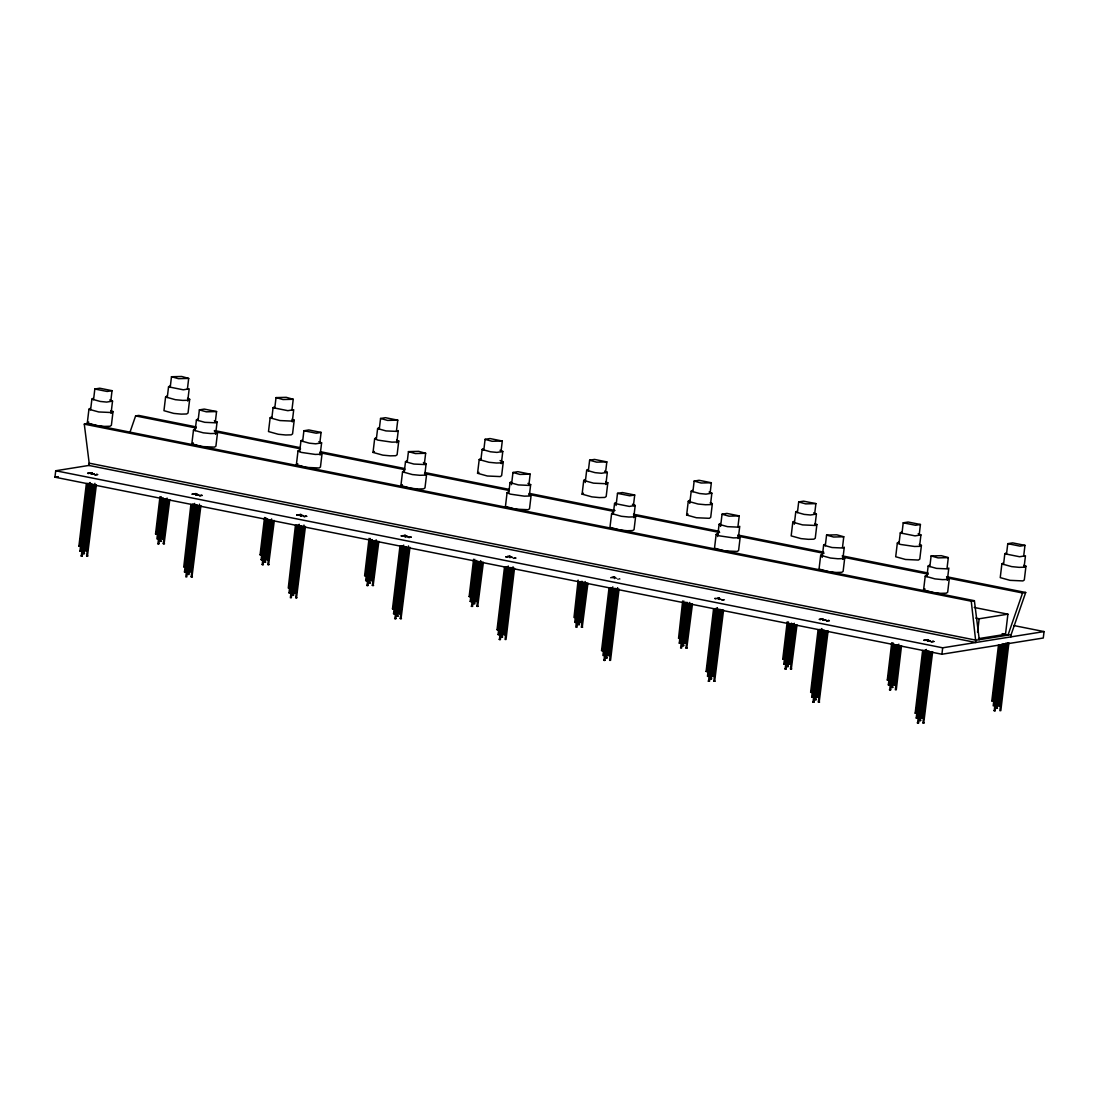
<?xml version="1.0" encoding="UTF-8"?>
<svg xmlns="http://www.w3.org/2000/svg" width="1099" height="1099" viewBox="0 0 1099 1099"><rect width="100%" height="100%" fill="white"/><g stroke="black" fill="none" stroke-linecap="round" stroke-linejoin="round"><path stroke-width="1.5" d="M1013.759 625.537L1044.05 631.582L1043.281 638.011L941.912 654.235L54.95 477.186L55.719 470.757L89.514 465.344M110.889 410.655L113.018 411.589L111.384 425.299L109.982 426.261L104.529 426.398L97.083 425.67L87.302 422.964L88.937 409.254L90.338 408.292M90.613 409.79L91.89 399.129L93.085 398.305M93.566 399.679L94.83 389.019L99.734 388.222L112.029 390.681L110.765 401.355M87.618 483.601L79.705 546.354L78.894 546.203L86.368 483.519M89.184 463.16L88.909 465.44L975.871 642.503L971.255 601.208L84.293 424.145L89.184 463.16L976.146 640.209L1011.135 634.604L1025.697 592.485L946.582 576.7M89.28 483.34L80.749 551.231L79.952 551.08L88.03 483.258M83.661 544.17L82.246 556.039L81.312 556.039L89.692 482.997M91.162 484.316L83.043 548.786L82.233 548.621L90.118 482.53M84.472 537.384L84.87 533.99M85.488 528.894L85.887 525.501M86.697 518.714L87.096 515.321M87.714 510.238L88.112 506.845M88.717 501.748L89.321 496.666M89.939 491.569L90.338 488.176M92.824 484.055L84.101 553.662L83.29 553.498L91.574 483.972M94.912 483.326L86.821 551.135L85.887 551.135L93.456 484.934M96.382 484.769L87.439 556.08L86.629 555.915L95.132 484.673M111.068 413.32L112.524 401.135L109.776 399.94M166.993 396.011L165.592 396.973L163.957 410.683L173.738 413.403L181.184 414.117L186.638 413.98L188.039 413.018L189.674 399.308L187.531 398.374M167.268 397.522L168.545 386.848L169.741 386.037M170.221 387.397L171.485 376.737L181.706 376.476L188.685 378.413L187.407 389.073M161.237 496.748L156.346 534.087L155.55 533.922L159.987 496.652M162.693 498.204L157.844 538.895L156.91 538.895L161.457 498.108M159.918 535.282L158.902 543.758L157.968 543.771L163.119 497.861M164.589 499.152L160.138 536.436L159.204 536.436L163.339 499.07M160.317 531.889L160.715 528.495M161.333 523.399L161.732 520.006M162.336 514.923L162.94 509.826M163.559 504.743L163.957 501.35M166.251 498.919L160.756 541.381L159.946 541.216L165.001 498.822M168.133 499.866L163.476 538.853L162.542 538.867L167.089 498.081M169.796 499.633L164.094 543.799L163.284 543.648L168.545 499.537M187.723 401.053L189.179 388.854L183.299 389.802L168.545 386.848M214.346 431.055L217.547 432.457L215.912 446.167L214.525 447.128L201.625 446.537L191.844 443.831L193.479 430.121L194.866 429.159M195.155 430.657L196.419 419.997L197.614 419.172M198.095 420.546L199.372 409.886L204.263 409.089L216.572 411.548L215.294 422.222M192.146 504.468L184.673 567.153L183.739 567.166L190.896 504.386M193.809 504.207L185.291 572.098L184.481 571.947L192.572 504.125M188.204 565.023L186.775 576.906L185.841 576.906L187.764 558.155M188.163 554.761L189.99 539.485M190.388 536.092L193.218 512.34M193.63 508.947L194.235 503.864M195.691 505.183L187.572 569.653L186.775 569.488L194.647 503.397M188.808 559.941L189.413 554.858M189.811 551.464L190.429 546.368M191.034 541.285L191.432 537.892M192.037 532.795L192.655 527.712M193.053 524.319L193.658 519.223M194.262 514.14L194.88 509.043M197.367 504.922L189.069 574.447L188.135 574.461L196.117 504.839M199.441 504.194L191.363 572.002L190.429 572.002L197.999 505.801M200.911 505.636L191.968 576.948L191.171 576.783L199.661 505.54M215.61 434.187L217.066 422.002L214.319 420.807M271.522 416.878L270.134 417.84L268.499 431.55L278.281 434.27L285.713 434.984L291.18 434.847L292.568 433.885L294.202 420.175L292.073 419.241M271.81 418.389L273.074 407.715L274.269 406.905M274.75 408.265L276.028 397.604L286.235 397.33L293.227 399.28L291.949 409.941M265.779 517.615L260.889 554.954L260.078 554.789L264.529 517.519M267.236 519.071L261.947 559.831L261.136 559.666L265.985 518.975M265.257 549.363L262.991 564.707L262.194 564.543L263.609 552.66M264.007 549.266L265.834 534.004M266.233 530.611L266.837 525.514M267.249 522.121L267.648 518.728M269.118 520.019L264.227 557.372L263.43 557.207L267.868 519.937M265.656 545.969L266.274 540.873M266.672 537.48L267.277 532.397M267.881 527.3L268.499 522.217M270.78 519.786L265.285 562.248L264.474 562.084L269.53 519.69M272.662 520.734L268.019 559.721L267.084 559.734L271.618 518.948M274.324 520.5L268.623 564.666L267.826 564.515L273.074 520.404M292.265 421.92L293.708 409.721L287.842 410.669L273.074 407.715M319.946 452.39L322.089 453.324L320.455 467.034L319.053 467.982L306.154 467.405L296.373 464.698L298.008 450.975L299.409 450.027M299.684 451.524L300.961 440.864L302.156 440.04M302.637 441.413L303.901 430.753L308.805 429.956L321.1 432.415L319.823 443.089M296.689 525.336L289.216 588.02L288.268 588.034L295.439 525.253M298.351 525.075L289.82 592.965L289.01 592.814L297.101 524.992M292.526 587.594L291.317 597.774L290.383 597.774L298.763 524.731M300.233 526.05L292.114 590.52L291.304 590.355L299.189 524.264M293.131 582.497L293.749 577.415M294.353 572.318L294.752 568.939M295.356 563.842L295.768 560.449M296.579 553.662L296.977 550.269M297.582 545.186L297.994 541.793M298.804 535.007L299.203 531.614M301.895 525.789L293.612 595.315L292.664 595.328L300.645 525.707M303.983 525.061L295.452 592.938L294.656 592.773L302.527 526.668M305.44 526.503L296.51 597.815L295.7 597.65L304.203 526.407M320.139 455.055L321.595 442.87L318.847 441.674M396.602 440.108L398.745 441.042L397.11 454.752L395.709 455.714L390.255 455.851L382.809 455.137L373.028 452.417L374.663 438.707L376.064 437.745M376.339 439.257L377.616 428.583L378.812 427.772M379.279 429.132L380.556 418.472L385.461 417.689L397.756 420.148L396.478 430.808M370.308 538.483L365.418 575.821L364.621 575.656L369.058 538.386M371.764 539.939L366.475 580.698L365.665 580.533L370.528 539.843M369.594 571.92L367.973 585.492L367.039 585.506L372.19 539.595M373.646 540.887L368.769 578.239L367.959 578.074L372.41 540.804M370.198 566.837L370.597 563.444M371.201 558.347L371.613 554.954M372.424 548.167L372.822 544.774M375.322 540.653L369.813 583.116L369.017 582.951L374.072 540.557M377.204 541.601L372.547 580.588L371.613 580.602L376.16 539.815M378.867 541.367L373.165 585.533L372.355 585.382L377.616 541.271M396.794 442.787L398.25 430.588L397.055 431.412L385.996 430.918L377.616 428.583M424.489 473.257L426.618 474.191L424.983 487.901L423.596 488.849L418.128 489L410.696 488.272L400.915 485.566L402.55 471.842L403.937 470.894M404.226 472.391L405.49 461.731L406.685 460.907M407.166 462.281L408.443 451.62L418.65 451.346L425.643 453.283L424.365 463.957M401.217 546.203L393.305 608.956L392.494 608.805L399.967 546.121M402.88 545.942L394.362 613.833L393.552 613.682L401.643 545.86M396.863 610.151L395.846 618.641L394.912 618.641L403.306 545.599M404.762 546.917L396.643 611.387L395.846 611.223L403.718 545.131M397.673 603.365L398.072 599.972M398.69 594.889L399.088 591.496M399.899 584.709L400.297 581.316M400.915 576.233L401.314 572.84M401.918 567.743L402.522 562.661M403.141 557.564L403.539 554.171M406.438 546.656L397.701 616.264L396.89 616.099L405.188 546.574M408.512 545.928L399.995 613.805L399.184 613.64L407.07 547.536M409.982 547.371L401.039 618.682L400.242 618.517L408.732 547.275M424.86 474.397L426.124 463.737L423.39 462.542M500.072 460.508L503.273 461.91L501.639 475.62L500.251 476.581L487.352 476.004L477.57 473.284L479.205 459.574L480.593 458.613M480.867 460.124L482.145 449.45L483.34 448.639M483.821 449.999L485.085 439.339L489.989 438.556L502.284 441.015L501.02 451.675M474.837 559.35L469.96 596.688L469.149 596.523L473.6 559.254M476.307 560.806L471.004 601.565L470.207 601.4L475.056 560.71M473.916 594.49L472.501 606.36L471.567 606.373L476.719 560.463M478.189 561.754L473.298 599.106L472.488 598.941L476.939 561.671M474.534 589.394L474.933 586.001M475.537 580.918L476.142 575.821M476.76 570.738L477.158 567.345M479.851 561.52L474.795 603.914L473.861 603.914L478.601 561.424M481.733 562.468L477.09 601.455L476.155 601.469L480.689 560.682M483.395 562.235L477.694 606.401L476.897 606.25L482.145 562.139M501.336 463.654L502.779 451.455L500.031 450.26M508.48 491.761L507.079 492.709L505.444 506.433L515.225 509.139L528.124 509.716L529.526 508.768L531.16 495.058L529.017 494.124M508.755 493.259L510.032 482.598L511.227 481.774M511.516 484.673L512.972 472.488L517.876 471.691L530.171 474.15L528.894 484.824M505.76 567.07L497.833 629.823L497.036 629.672L504.51 566.988M507.422 566.809L498.891 634.7L498.081 634.549L506.172 566.727M501.391 631.018L500.388 639.508L499.454 639.508L503.177 605.48M503.589 602.087L506.419 578.335M506.831 574.942L507.628 568.156M509.304 567.785L501.185 632.255L500.375 632.09L508.26 565.999M502.009 625.935L502.614 620.839M503.012 617.446L503.617 612.363M504.235 607.266L504.633 603.873M505.238 598.79L505.842 593.694M506.254 590.3L506.859 585.217M507.463 580.135L508.068 575.038M508.48 571.645L508.878 568.252M510.966 567.524L502.229 637.132L501.432 636.967L509.716 567.441M513.054 566.796L504.523 634.673L503.713 634.508L511.598 568.403M514.511 568.238L506.021 639.481L505.087 639.481L513.26 568.142M529.388 495.264L530.666 484.604L527.918 483.409M605.673 481.843L607.816 482.777L606.181 496.487L604.78 497.449L599.326 497.586L591.88 496.872L582.099 494.152L583.734 480.442L585.135 479.48M585.231 482.516L586.674 470.317L587.883 469.507M588.35 470.867L589.627 460.206L594.518 459.423L606.827 461.882L605.549 472.543M579.173 581.907L574.928 617.487L573.994 617.487L578.129 580.121M580.835 581.673L575.546 622.432L574.736 622.268L579.585 581.577M578.459 615.358L576.989 627.295L575.794 627.144L576.81 618.655M577.209 615.261L579.022 599.999M579.434 596.606L581.247 581.33M582.717 582.621L577.84 619.973L577.03 619.809L581.481 582.539M578.857 611.964L579.461 606.868M579.874 603.475L580.478 598.392M581.083 593.295L581.687 588.212M582.099 584.819L582.497 581.426M584.38 582.388L579.324 624.782L578.39 624.782L583.143 582.291M586.275 583.335L581.618 622.322L580.684 622.336L585.217 581.55M587.938 583.102L582.236 627.268L581.426 627.117L586.687 583.006M605.865 484.522L607.321 472.323L604.574 471.128M613.008 512.629L611.621 513.576L609.972 527.3L619.754 530.006L627.199 530.735L632.667 530.583L634.054 529.636L635.689 515.926L633.56 514.991M613.283 514.126L614.561 503.466L615.756 502.641M616.058 505.54L617.501 493.355L622.405 492.558L634.7 495.017L633.436 505.691M610.288 587.938L602.376 650.69L601.565 650.539L609.038 587.855M611.951 587.677L603.873 655.499L602.925 655.499L610.701 587.594M605.934 651.886L604.917 660.375L603.983 660.375L612.17 589.023M613.833 588.652L606.153 653.053L605.219 653.053L612.789 586.866M606.332 648.492L606.95 643.41M607.555 638.313L607.953 634.92M608.558 629.837L608.97 626.444M609.78 619.657L610.179 616.264M610.783 611.168L611.195 607.774M612.006 600.988L612.404 597.595M613.008 592.512L613.421 589.119M615.509 588.391L606.772 657.999L605.961 657.834L614.259 588.308M617.583 587.663L609.066 655.54L608.255 655.375L616.141 589.27M619.053 589.105L610.549 660.348L609.615 660.348L617.803 589.009M633.752 517.656L635.195 505.471L632.447 504.276M710.215 502.71L712.344 503.644L710.71 517.354L709.322 518.316L696.409 517.739L686.628 515.019L688.262 501.309L689.664 500.347M689.76 503.383L691.216 491.184L692.411 490.374M692.892 491.734L694.156 481.074L699.06 480.29L711.355 482.749L710.091 493.41M683.908 601.084L679.47 638.354L678.536 638.354L682.658 600.988M685.378 602.54L680.075 643.3L679.278 643.135L684.128 602.444M682.795 637.915L681.572 648.094L680.638 648.108L685.79 602.197M687.26 603.488L682.369 640.841L681.559 640.676L686.01 603.406M683.399 632.832L683.798 629.439M684.402 624.342L684.814 620.949M685.625 614.162L686.023 610.769M686.628 605.686L687.04 602.293M688.922 603.255L683.427 645.717L682.616 645.553L687.672 603.159M690.804 604.203L686.161 643.19L685.213 643.203L689.76 602.417M692.466 603.969L686.765 648.135L685.955 647.984L691.216 603.873M710.586 503.864L711.85 493.19L709.102 491.995M717.551 533.496L716.15 534.444L714.515 548.167L724.296 550.874L737.195 551.451L738.597 550.503L740.231 536.793L738.088 535.859M717.647 536.518L719.089 524.333L720.285 523.509M720.587 526.407L722.043 514.222L726.934 513.425L739.242 515.884L737.965 526.558M714.817 608.805L706.904 671.558L706.107 671.407L713.581 608.722M716.493 608.544L708.402 676.366L707.468 676.366L715.243 608.461M710.462 672.753L709.459 681.243L708.525 681.243L716.905 608.2M718.375 609.519L710.696 673.907L709.762 673.921L717.331 607.733M710.874 669.36L711.273 665.967M711.877 660.884L712.289 657.49M713.1 650.704L713.498 647.311M714.103 642.214L714.721 637.132M715.119 633.738L715.724 628.642M716.328 623.559L716.946 618.462M717.345 615.069L717.949 609.986M720.037 609.258L711.3 678.866L710.504 678.701L718.787 609.176M721.919 610.233L713.594 676.407L712.784 676.242L720.669 610.137M723.582 609.972L714.652 681.284L713.842 681.119L722.331 609.876M738.281 538.524L739.737 526.339L738.542 527.163L727.483 526.655L719.089 524.333M794.192 521.214L792.805 522.176L791.17 535.886L800.951 538.606L808.383 539.321L813.851 539.183L815.252 538.222L816.887 524.511L814.744 523.577M794.302 524.25L795.745 512.052L796.94 511.241M797.421 512.601L798.698 501.941L803.589 501.158L815.898 503.617L814.62 514.277M788.45 621.952L783.56 659.29L782.749 659.125L787.2 621.855M789.906 623.408L784.617 664.167L783.807 664.002L788.656 623.312M787.118 660.485L786.115 668.961L785.167 668.975L790.126 624.768M791.788 624.356L786.911 661.708L786.101 661.543L790.538 624.273M787.722 655.389L788.134 651.995M788.945 645.209L789.343 641.816M789.947 636.733L790.566 631.637M790.964 628.243L791.568 623.16M793.451 624.122L787.956 666.585L787.145 666.42L792.2 624.026M795.333 625.07L790.689 664.057L789.755 664.071L794.289 623.284M797.009 624.836L791.307 669.003L790.497 668.851L795.758 624.74M815.115 524.731L816.392 514.057L813.645 512.862M822.079 554.363L820.678 555.311L819.043 569.035L828.825 571.741L836.27 572.469L841.738 572.318L843.125 571.37L844.76 557.66L842.631 556.726M822.176 557.385L823.632 545.2L824.827 544.376M825.308 545.75L826.572 535.089L836.792 534.815L843.771 536.752L842.507 547.426M819.359 629.672L811.447 692.425L810.636 692.274L818.109 629.59M821.022 629.411L812.491 697.302L811.694 697.137L819.772 629.329M815.815 686.834L813.988 702.11L813.054 702.11L816.378 671.475M816.791 668.082L818.604 652.82M819.016 649.427L821.448 629.068M822.904 630.386L814.785 694.856L813.974 694.692L821.86 628.601M816.214 683.441L816.818 678.358M817.436 673.261L818.041 668.178M818.439 664.785L819.043 659.688M819.456 656.295L820.06 651.212M820.665 646.116L821.269 641.033M821.681 637.64L822.286 632.543M824.566 630.125L815.843 699.733L815.032 699.568L823.33 630.043M826.448 631.101L818.123 697.274L817.326 697.109L825.212 631.005M828.124 630.84L819.181 702.151L818.37 701.986L826.874 630.744M842.809 559.391L844.266 547.206L843.07 548.03L832.012 547.522L823.632 545.2M898.735 542.082L897.334 543.043L895.699 556.753L905.48 559.473L918.379 560.05L919.781 559.089L921.415 545.379L919.286 544.445M899.009 543.593L900.287 532.919L901.482 532.108M901.963 533.468L903.227 522.808L908.131 522.025L920.426 524.484L919.162 535.144M892.979 642.819L888.102 680.157L887.291 679.993L891.729 642.723M894.449 644.261L889.146 685.034L888.349 684.869L893.199 644.179M891.66 681.353L890.643 689.829L889.709 689.842L892.223 665.994M892.635 662.601L894.449 647.325M896.331 645.223L891.44 682.575L890.63 682.41L895.081 645.14M892.058 677.959L892.663 672.863M893.281 667.78L893.679 664.387M894.284 659.29L894.888 654.207M895.3 650.814L895.905 645.717M897.993 644.989L892.498 687.452L891.687 687.287L896.743 644.893M899.875 645.937L895.218 684.924L894.284 684.938L898.831 644.151M901.537 645.704L896.276 689.801L895.342 689.801L900.287 645.608M919.657 545.599L920.921 534.925L918.173 533.729M947.159 577.593L949.302 578.527L947.668 592.237L946.266 593.185L940.799 593.336L933.367 592.608L923.586 589.902L925.221 576.178L926.608 575.23M926.897 576.728L928.16 566.067L929.356 565.243M929.836 566.617L931.114 555.957L941.321 555.682L948.313 557.619L947.036 568.293M923.888 650.539L915.975 713.292L915.165 713.141L922.638 650.457M925.564 650.278L917.033 718.169L916.223 718.004L924.314 650.196M920.138 709.404L918.53 722.977L917.583 722.977L925.976 649.935M927.446 651.254L919.314 715.724L918.517 715.559L926.388 649.468M920.756 704.308L921.154 700.915M921.759 695.832L922.363 690.735M922.981 685.652L923.38 682.259M923.984 677.163L924.396 673.769M925.207 666.983L925.605 663.59M926.21 658.507L926.622 655.114M929.108 650.993L920.371 720.601L919.561 720.436L927.858 650.91M930.99 651.968L922.665 718.142L921.855 717.977L929.74 651.872M932.653 651.707L923.723 723.018L922.913 722.854L931.403 651.611M947.352 580.258L948.808 568.073L947.613 568.897L936.554 568.389L928.16 566.067M941.912 654.235L942.681 647.806L1044.05 631.582M977.561 632.213L979.168 618.778L1007.907 614.176L1005.503 634.315L978.453 638.643M1003.263 562.949L1001.876 563.911L1000.241 577.621L1010.022 580.341L1022.922 580.918L1024.309 579.956L1025.944 566.246L1023.815 565.312M1003.552 564.46L1004.816 553.786L1006.011 552.976M1006.492 554.336L1007.769 543.675L1012.66 542.892L1024.969 545.351L1023.691 556.012M999.733 645.044L992.631 701.025L991.82 700.86L998.496 644.948M1001.409 644.783L994.128 705.819L993.194 705.833L1000.159 644.701M996.189 702.22L995.186 710.696L994.238 710.71L1001.821 644.44M1003.483 644.069L996.422 703.374L995.474 703.374L1002.247 643.973M996.601 698.827L996.999 695.433M997.604 690.337L998.016 686.944M998.826 680.157L999.225 676.764M999.829 671.681L1000.241 668.288M1001.052 661.502L1001.45 658.109M1002.054 653.012L1002.467 649.619M1005.159 643.808L997.027 708.319L996.216 708.154L1003.909 643.712M1007.234 643.08L999.321 705.86L998.51 705.709L1005.983 642.984M1008.909 642.819L1000.818 710.668L999.87 710.668L1007.659 642.736M1010.86 636.898L1011.135 634.604M1024.186 566.466L1025.463 555.792L1019.584 556.74L1004.816 553.786M130.012 432.127L135.603 415.93L138.735 415.436L195.952 426.852M1025.697 592.485L1022.565 592.979L1008.003 635.112L1002.961 634.096M78.894 546.203L80.145 546.285M79.952 551.08L81.189 551.162M82.233 548.621L83.483 548.717M80.996 555.943L82.246 556.039M83.29 553.498L84.541 553.58M86.629 555.915L87.879 556.012M155.55 533.922L156.8 534.018M157.652 543.675L158.902 543.758M159.946 541.216L161.196 541.312M162.24 538.771L163.476 538.853M163.284 543.648L164.534 543.73M184.481 571.947L185.731 572.029M186.775 569.488L188.025 569.584M191.171 576.783L192.421 576.879M260.078 554.789L261.328 554.885M261.136 559.666L262.386 559.762M263.43 557.207L264.667 557.303M262.194 564.543L263.43 564.625M264.474 562.084L265.724 562.18M266.769 559.638L268.019 559.721M267.826 564.515L269.063 564.598M289.01 592.814L290.26 592.897M291.304 590.355L292.554 590.451M294.656 592.773L295.892 592.869M295.7 597.65L296.95 597.746M364.621 575.656L365.871 575.752M365.665 580.533L366.915 580.629M367.959 578.074L369.209 578.17M366.723 585.41L367.973 585.492M369.017 582.951L370.267 583.047M371.297 580.506L372.547 580.588M372.355 585.382L373.605 585.465M392.494 608.805L393.744 608.887M393.552 613.682L394.802 613.764M395.846 611.223L397.082 611.319M394.61 618.545L395.846 618.641M396.89 616.099L398.14 616.182M399.184 613.64L400.434 613.737M400.242 618.517L401.478 618.613M469.149 596.523L470.399 596.62M470.207 601.4L471.457 601.496M472.488 598.941L473.738 599.037M471.251 606.277L472.501 606.36M476.897 606.25L478.134 606.332M497.036 629.672L498.273 629.754M498.081 634.549L499.331 634.631M500.375 632.09L501.625 632.186M499.138 639.412L500.388 639.508M501.432 636.967L502.683 637.049M503.713 634.508L504.963 634.604M574.736 622.268L575.986 622.364M577.03 619.809L578.28 619.905M581.426 627.117L582.676 627.199M601.565 650.539L602.815 650.622M603.667 660.279L604.917 660.375M605.961 657.834L607.211 657.916M608.255 655.375L609.505 655.471M679.278 643.135L680.528 643.217M681.559 640.676L682.809 640.772M682.616 645.553L683.866 645.649M684.911 643.107L686.161 643.19M685.955 647.984L687.205 648.067M706.107 671.407L707.344 671.489M708.209 681.146L709.459 681.243M710.504 678.701L711.74 678.784M712.784 676.242L714.034 676.338M713.842 681.119L715.092 681.215M782.749 659.125L783.999 659.221M783.807 664.002L785.057 664.084M786.101 661.543L787.351 661.639M784.865 668.879L786.115 668.961M787.145 666.42L788.395 666.516M789.439 663.975L790.689 664.057M790.497 668.851L791.747 668.934M810.636 692.274L811.886 692.356M811.694 697.137L812.93 697.233M813.974 694.692L815.224 694.774M812.738 702.014L813.988 702.11M815.032 699.568L816.282 699.651M817.326 697.109L818.576 697.206M818.37 701.986L819.62 702.082M887.291 679.993L888.541 680.089M888.349 684.869L889.586 684.952M890.63 682.41L891.88 682.506M889.393 689.746L890.643 689.829M891.687 687.287L892.938 687.383M893.982 684.842L895.218 684.924M915.165 713.141L916.415 713.224M916.223 718.004L917.473 718.1M918.517 715.559L919.767 715.641M917.28 722.881L918.53 722.977M919.561 720.436L920.811 720.518M921.855 717.977L923.105 718.073M922.913 722.854L924.163 722.95M991.82 700.86L993.07 700.956M993.936 710.613L995.186 710.696M996.216 708.154L997.466 708.251M998.51 705.709L999.76 705.792M112.029 390.681L107.139 391.464L94.83 389.019M112.524 401.135L106.644 402.083L100.27 401.451L91.89 399.129M87.302 422.964L88.703 422.002M113.018 411.589L111.617 412.537L98.718 411.96L88.937 409.254M188.685 378.413L178.478 378.674L171.485 376.737M189.674 399.308L188.272 400.27L182.819 400.407L175.373 399.693L165.592 396.973M216.572 411.548L206.351 411.823L199.372 409.886M217.066 422.002L215.857 422.827L204.799 422.318L196.419 419.997M191.844 443.831L193.232 442.87M217.547 432.457L216.16 433.404L210.692 433.556L203.26 432.827L193.479 430.121M293.227 399.28L283.006 399.541L276.028 397.604M294.202 420.175L292.815 421.137L279.915 420.56L270.134 417.84M321.1 432.415L316.21 433.198L303.901 430.753M321.595 442.87L315.715 443.817L309.341 443.185L300.961 440.864M296.373 464.698L297.774 463.737M322.089 453.324L320.688 454.272L315.234 454.423L301.208 452.39L298.008 450.975M397.756 420.148L387.549 420.409L380.556 418.472M373.028 452.417L374.429 451.469M398.745 441.042L397.343 442.004L391.89 442.141L377.864 440.108L374.663 438.707M425.643 453.283L415.422 453.557L408.443 451.62M426.124 463.737L424.928 464.561L413.87 464.053L405.49 461.731M400.915 485.566L402.303 484.604M426.618 474.191L425.231 475.139L419.763 475.29L412.331 474.562L402.55 471.842M502.284 441.015L492.077 441.276L485.085 439.339M502.779 451.455L496.913 452.403L490.525 451.785L482.145 449.45M477.57 473.284L478.958 472.336M503.273 461.91L501.886 462.871L496.418 463.009L488.986 462.294L479.205 459.574M530.171 474.15L519.964 474.425L512.972 472.488M530.666 484.604L529.471 485.428L518.412 484.92L510.032 482.598M531.16 495.058L529.759 496.006L524.305 496.157L510.279 494.124L507.079 492.709M606.827 461.882L596.606 462.143L589.627 460.206M607.321 472.323L601.441 473.271L595.067 472.652L586.674 470.317M582.099 494.152L583.5 493.204M607.816 482.777L606.414 483.739L593.515 483.162L583.734 480.442M634.7 495.017L629.809 495.8L617.501 493.355M635.195 505.471L629.329 506.419L614.561 503.466M635.689 515.926L634.302 516.873L628.834 517.025L621.402 516.296L611.621 513.576M711.355 482.749L701.148 483.011L694.156 481.074M711.85 493.19L705.97 494.138L699.596 493.52L691.216 491.184M686.628 515.019L688.029 514.071M712.344 503.644L710.957 504.606L705.489 504.743L698.044 504.029L688.262 501.309M739.242 515.884L729.022 516.159L722.043 514.222M740.231 536.793L738.83 537.741L733.376 537.892L719.35 535.845L716.15 534.444M815.898 503.617L805.677 503.878L798.698 501.941M816.392 514.057L810.513 515.005L804.138 514.387L795.745 512.052M816.887 524.511L815.485 525.473L802.586 524.896L792.805 522.176M843.771 536.752L833.564 537.026L826.572 535.089M844.76 557.66L843.373 558.608L837.905 558.759L830.459 558.031L820.678 555.311M920.426 524.484L915.536 525.267L903.227 522.808M920.921 534.925L915.041 535.872L900.287 532.919M921.415 545.379L920.014 546.34L914.56 546.478L900.534 544.445L897.334 543.043M948.313 557.619L938.093 557.894L931.114 555.957M923.586 589.902L924.973 588.94M949.302 578.527L947.901 579.475L942.434 579.626L935.002 578.898L925.221 576.178M1024.969 545.351L1020.064 546.134L1007.769 543.675M1025.944 566.246L1024.556 567.208L1019.089 567.345L1011.657 566.617L1001.876 563.911M84.293 424.145L87.425 423.651L974.387 600.7L979.264 639.714M54.95 477.186L58.329 476.65M971.255 601.208L974.387 600.7M509.702 557.454L510.073 557.688M513.26 558.168L513.618 558.402M610.701 577.621L611.058 577.854M615.907 578.06L616.278 578.294M614.245 578.321L614.602 578.555M619.451 578.761L619.822 578.994M617.789 579.036L618.16 579.269M716.891 598.213L717.262 598.447M720.449 598.928L720.807 599.161M723.994 599.628L724.351 599.862M823.096 618.819L823.467 619.053M214.47 430.547L300.302 447.678M320.496 451.716L404.652 468.517M424.846 472.543L509.002 489.343M529.196 493.369L615.028 510.513M633.546 514.208L719.378 531.339M737.896 535.034L823.728 552.165M842.246 555.86L928.078 573.005M135.603 415.93L196.199 428.019M214.703 431.715L300.549 448.859M320.743 452.884L404.885 469.685M425.093 473.724L509.235 490.511M529.443 494.55L613.585 511.351M633.78 515.376L719.625 532.507M738.13 536.202L823.962 553.346M842.48 557.042L928.312 574.173M946.83 577.868L1022.565 592.979M974.25 607.459L1007.907 614.176M975.802 618.105L979.168 618.778M1002.137 633.642L1005.503 634.315M55.719 470.757L942.681 647.806M87.632 473.284L88.827 473.435L87.632 473.284M89.294 473.01L90.489 473.174L89.294 473.01M90.97 472.749L92.165 472.913L90.97 472.749M91.176 473.985L92.371 474.15L91.176 473.985M92.852 473.724L94.047 473.889L92.852 473.724M94.734 474.699L95.929 474.864L94.734 474.699M96.396 474.438L97.591 474.589L96.396 474.438M192.174 494.152L193.355 494.303L192.174 494.152M193.836 493.877L195.031 494.042L193.836 493.877M195.498 493.616L196.694 493.781L195.498 493.616M195.718 494.852L196.913 495.017L195.718 494.852M197.38 494.591L198.576 494.756L197.38 494.591M199.262 495.567L200.458 495.718L199.262 495.567M200.925 495.306L202.12 495.457L200.925 495.306M296.703 515.019L297.898 515.17L296.703 515.019M298.365 514.744L299.56 514.909L298.365 514.744M300.041 514.483L301.236 514.648L300.041 514.483M300.247 515.719L301.442 515.884L300.247 515.719M301.923 515.458L303.104 515.623L301.923 515.458M303.805 516.434L304.986 516.585L303.805 516.434M305.467 516.159L306.662 516.324L305.467 516.159M401.231 535.886L402.426 536.037L401.231 535.886M402.907 535.611L404.102 535.776L402.907 535.611M404.569 535.35L405.765 535.515L404.569 535.35M404.789 536.587L405.984 536.752L404.789 536.587M406.451 536.326L407.647 536.491L406.451 536.326M408.333 537.301L409.529 537.452L408.333 537.301M409.996 537.026L411.191 537.191L409.996 537.026M505.774 556.753L506.969 556.905L505.774 556.753M507.436 556.479L508.631 556.644L507.436 556.479M509.098 556.218L510.293 556.382L509.098 556.218M510.98 557.193L512.175 557.344L510.98 557.193M514.538 557.894L515.733 558.058L514.538 557.894M611.978 577.346L613.173 577.511L611.978 577.346M613.64 577.085L614.836 577.25L613.64 577.085M714.845 598.488L716.04 598.639L714.845 598.488M718.169 597.952L719.364 598.103L718.169 597.952M718.389 599.189L719.584 599.353L718.389 599.189M721.933 599.903L723.128 600.054L721.933 599.903M819.373 619.355L820.568 619.506L819.373 619.355M821.049 619.08L822.231 619.245L821.049 619.08M822.917 620.056L824.113 620.221L822.917 620.056M824.593 619.795L825.789 619.946L824.593 619.795M826.475 620.77L827.671 620.921L826.475 620.77M828.138 620.495L829.333 620.66L828.138 620.495M923.916 640.222L925.111 640.374L923.916 640.222M925.578 639.948L926.773 640.113L925.578 639.948M927.24 639.687L928.435 639.838L927.24 639.687M927.46 640.923L928.655 641.088L927.46 640.923M929.122 640.662L930.317 640.813L929.122 640.662M931.004 641.637L932.199 641.789L931.004 641.637M932.666 641.363L933.862 641.528L932.666 641.363"/></g></svg>
